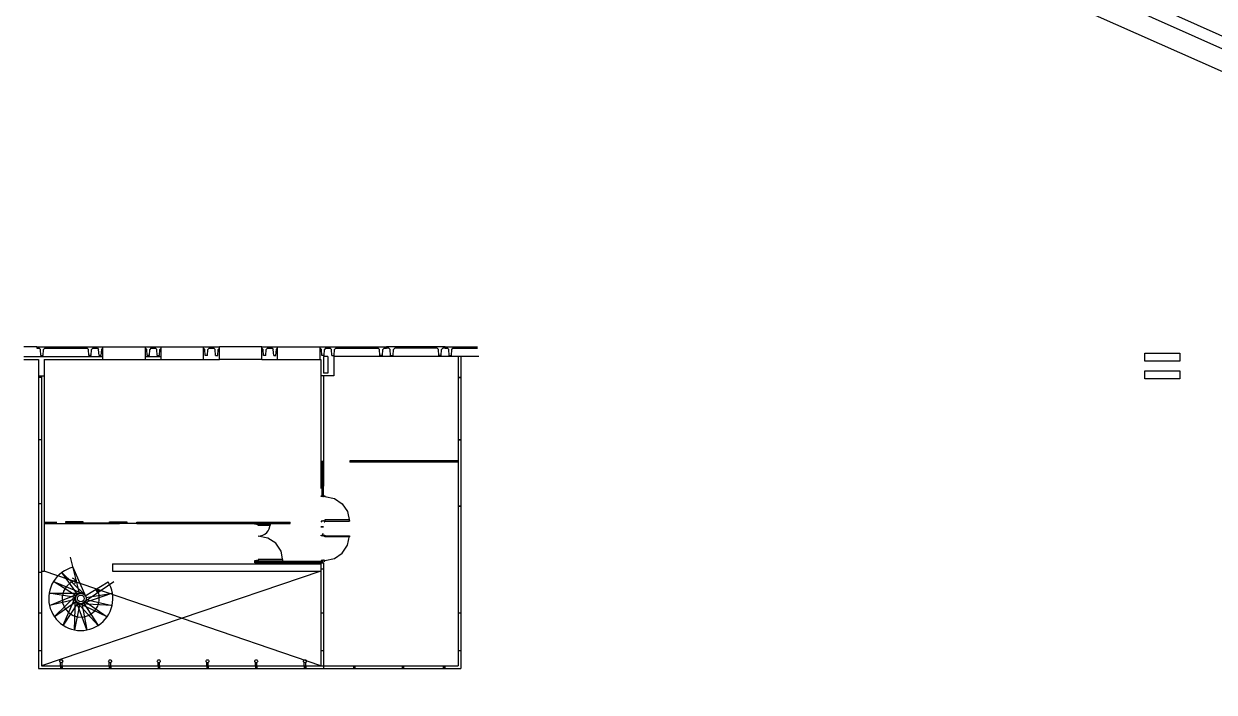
# Model space of a CAD drawing. Header units: metres. Extents: x 2 to 323, y -2 to 254.
# Drawn here: x 116.13 to 157.02, y 139.49 to 162.44 of the extents above; entities that cross this region are included whole.
import ezdxf

# ---------------------------------------------------------------- set-up
doc = ezdxf.new("R2010")
doc.units = ezdxf.units.M
for name, color, linetype in [('0-CARP', 7, 'Continuous'), ('0-MURO', 7, 'Continuous'), ('0-PROY', 7, 'Continuous'), ('C', 7, 'Continuous'), ('DOCKS', 7, 'Continuous'), ('PROY', 7, 'Continuous'), ('REFERENCIA', 7, 'Continuous'), ('VISTA', 7, 'Continuous')]:
    doc.layers.add(name, color=color, linetype=linetype)

msp = doc.modelspace()

# ---------------------------------------------------------------- linework, layer by layer
for p, q in [((126.71, 151.046), (126.79, 151.046)), ((130.465, 151.046), (130.385, 151.046)), ((130.735, 151.046), (130.815, 151.046)), ((118.039, 142.882), (117.726, 144.119)), ((117.976, 142.852), (117.431, 143.593)), ((117.433, 143.595), (118.211, 142.835)), ((117.816, 143.774), (118.251, 142.778)), ((117.928, 142.8), (117.145, 143.283)), ((117.146, 143.285), (118.153, 142.874)), ((118.171, 142.56), (119.223, 143.288)), ((118.239, 142.8), (119.024, 143.28)), ((117.904, 142.735), (116.996, 142.887)), ((116.997, 142.889), (118.084, 142.887)), ((117.007, 142.467), (118.015, 142.874)), ((117.176, 142.079), (117.957, 142.836)), ((117.176, 142.079), (117.957, 142.836)), ((117.478, 141.784), (117.917, 142.778)), ((117.869, 141.623), (117.901, 142.71)), ((119.172, 142.882), (118.142, 142.532)), ((118.264, 142.734), (119.171, 142.884)), ((117.906, 142.665), (117.008, 142.464)), ((117.934, 142.601), (117.177, 142.077)), ((117.984, 142.552), (117.48, 141.782)), ((117.984, 142.552), (117.48, 141.782)), ((118.048, 142.526), (117.871, 141.623)), ((118.291, 141.622), (117.913, 142.641)), ((118.683, 141.78), (117.949, 142.581)), ((118.987, 142.073), (118.005, 142.54)), ((119.159, 142.46), (118.073, 142.522)), ((118.118, 142.526), (118.294, 141.622)), ((118.183, 142.552), (118.685, 141.781)), ((118.233, 142.6), (118.989, 142.075)), ((118.262, 142.664), (119.159, 142.462))]:
    msp.add_line(p, q)
for points in [[(126.446, 146.226), (126.467, 146.226), (126.467, 146.205), (126.425, 146.205), (126.425, 146.194), (126.404, 146.194), (126.404, 146.205), (126.34, 146.205), (126.34, 146.226), (126.351, 146.226)], [(126.467, 146.205), (126.798, 146.138), (127.067, 145.956), (127.249, 145.686), (127.316, 145.356)], [(124.16, 145.276), (124.181, 145.276), (124.181, 145.255), (124.139, 145.255), (124.139, 145.244), (124.117, 145.244), (124.117, 145.255), (124.054, 145.255), (124.054, 145.276), (124.064, 145.276)], [(126.446, 145.335), (126.467, 145.335), (126.467, 145.356), (126.425, 145.356), (126.425, 145.367), (126.404, 145.367), (126.404, 145.356), (126.34, 145.356), (126.34, 145.335), (126.351, 145.335)], [(125.03, 143.997), (124.963, 144.328), (124.781, 144.598), (124.511, 144.779), (124.181, 144.846)], [(126.446, 144.881), (126.467, 144.881), (126.467, 144.86), (126.425, 144.86), (126.425, 144.849), (126.404, 144.849), (126.404, 144.86), (126.34, 144.86), (126.34, 144.881), (126.351, 144.881)], [(126.467, 144.011), (126.798, 144.078), (127.067, 144.26), (127.249, 144.53), (127.316, 144.86)], [(124.16, 143.976), (124.181, 143.976), (124.181, 143.997), (124.139, 143.997), (124.139, 144.008), (124.117, 144.008), (124.117, 143.997), (124.054, 143.997), (124.054, 143.976), (124.064, 143.976)], [(126.446, 143.99), (126.467, 143.99), (126.467, 144.011), (126.425, 144.011), (126.425, 144.022), (126.404, 144.022), (126.404, 144.011), (126.34, 144.011), (126.34, 143.99), (126.351, 143.99)], [(117.433, 143.595), (117.35, 143.528), (117.274, 143.453), (117.205, 143.371), (117.145, 143.283)], [(117.816, 143.774), (117.713, 143.743), (117.615, 143.702), (117.52, 143.652), (117.431, 143.593)], [(117.146, 143.285), (117.094, 143.191), (117.052, 143.093), (117.019, 142.991), (116.996, 142.887)], [(119.172, 142.882), (119.149, 142.987), (119.117, 143.088), (119.075, 143.187), (119.024, 143.28)], [(116.997, 142.889), (116.984, 142.783), (116.981, 142.676), (116.989, 142.57), (117.008, 142.464)], [(119.159, 142.46), (119.177, 142.565), (119.186, 142.671), (119.184, 142.778), (119.171, 142.884)], [(117.007, 142.467), (117.035, 142.364), (117.073, 142.264), (117.12, 142.168), (117.177, 142.077)], [(118.987, 142.073), (119.044, 142.164), (119.092, 142.259), (119.131, 142.359), (119.159, 142.462)], [(117.176, 142.079), (117.241, 141.994), (117.313, 141.916), (117.393, 141.845), (117.48, 141.782)], [(118.683, 141.78), (118.77, 141.842), (118.85, 141.913), (118.923, 141.99), (118.989, 142.075)], [(117.478, 141.784), (117.57, 141.729), (117.667, 141.684), (117.767, 141.649), (117.871, 141.623)], [(117.869, 141.623), (117.975, 141.608), (118.081, 141.602), (118.188, 141.607), (118.294, 141.622)], [(118.291, 141.622), (118.395, 141.647), (118.496, 141.682), (118.593, 141.727), (118.685, 141.781)]]:
    msp.add_lwpolyline(points)
for points in [[(124.181, 145.255), (124.59, 145.255), (124.59, 145.212), (124.181, 145.212), (124.181, 145.255)], [(126.467, 145.356), (127.316, 145.356), (127.316, 145.399), (126.467, 145.399), (126.467, 145.356)], [(126.467, 144.86), (127.316, 144.86), (127.316, 144.817), (126.467, 144.817), (126.467, 144.86)], [(124.181, 143.997), (125.03, 143.997), (125.03, 144.04), (124.181, 144.04), (124.181, 143.997)], [(118.266, 142.705), (118.252, 142.634), (118.213, 142.576), (118.155, 142.537), (118.084, 142.522), (118.013, 142.537), (117.955, 142.576), (117.915, 142.634), (117.901, 142.705), (117.915, 142.776), (117.955, 142.834), (118.013, 142.873), (118.084, 142.887), (118.155, 142.873), (118.213, 142.834), (118.252, 142.776), (118.266, 142.705)], [(118.266, 142.705), (118.252, 142.634), (118.213, 142.576), (118.155, 142.537), (118.084, 142.522), (118.013, 142.537), (117.955, 142.576), (117.915, 142.634), (117.901, 142.705), (117.915, 142.776), (117.955, 142.834), (118.013, 142.873), (118.084, 142.887), (118.155, 142.873), (118.213, 142.834), (118.252, 142.776), (118.266, 142.705)], [(118.266, 142.705), (118.252, 142.634), (118.213, 142.576), (118.155, 142.537), (118.084, 142.522), (118.013, 142.537), (117.955, 142.576), (117.915, 142.634), (117.901, 142.705), (117.915, 142.776), (117.955, 142.834), (118.013, 142.873), (118.084, 142.887), (118.155, 142.873), (118.213, 142.834), (118.252, 142.776), (118.266, 142.705)], [(118.266, 142.705), (118.252, 142.634), (118.213, 142.576), (118.155, 142.537), (118.084, 142.522), (118.013, 142.537), (117.955, 142.576), (117.915, 142.634), (117.901, 142.705), (117.915, 142.776), (117.955, 142.834), (118.013, 142.873), (118.084, 142.887), (118.155, 142.873), (118.213, 142.834), (118.252, 142.776), (118.266, 142.705)], [(118.266, 142.705), (118.252, 142.634), (118.213, 142.576), (118.155, 142.537), (118.084, 142.522), (118.013, 142.537), (117.955, 142.576), (117.915, 142.634), (117.901, 142.705), (117.915, 142.776), (117.955, 142.834), (118.013, 142.873), (118.084, 142.887), (118.155, 142.873), (118.213, 142.834), (118.252, 142.776), (118.266, 142.705)], [(118.266, 142.705), (118.252, 142.634), (118.213, 142.576), (118.155, 142.537), (118.084, 142.522), (118.013, 142.537), (117.955, 142.576), (117.915, 142.634), (117.901, 142.705), (117.915, 142.776), (117.955, 142.834), (118.013, 142.873), (118.084, 142.887), (118.155, 142.873), (118.213, 142.834), (118.252, 142.776), (118.266, 142.705)], [(118.266, 142.705), (118.252, 142.634), (118.213, 142.576), (118.155, 142.537), (118.084, 142.522), (118.013, 142.537), (117.955, 142.576), (117.915, 142.634), (117.901, 142.705), (117.915, 142.776), (117.955, 142.834), (118.013, 142.873), (118.084, 142.887), (118.155, 142.873), (118.213, 142.834), (118.252, 142.776), (118.266, 142.705)], [(118.266, 142.705), (118.252, 142.634), (118.213, 142.576), (118.155, 142.537), (118.084, 142.522), (118.013, 142.537), (117.955, 142.576), (117.915, 142.634), (117.901, 142.705), (117.915, 142.776), (117.955, 142.834), (118.013, 142.873), (118.084, 142.887), (118.155, 142.873), (118.213, 142.834), (118.252, 142.776), (118.266, 142.705)], [(118.266, 142.705), (118.252, 142.634), (118.213, 142.576), (118.155, 142.537), (118.084, 142.522), (118.013, 142.537), (117.955, 142.576), (117.915, 142.634), (117.901, 142.705), (117.915, 142.776), (117.955, 142.834), (118.013, 142.873), (118.084, 142.887), (118.155, 142.873), (118.213, 142.834), (118.252, 142.776), (118.266, 142.705)], [(118.266, 142.705), (118.252, 142.634), (118.213, 142.576), (118.155, 142.537), (118.084, 142.522), (118.013, 142.537), (117.955, 142.576), (117.915, 142.634), (117.901, 142.705), (117.915, 142.776), (117.955, 142.834), (118.013, 142.873), (118.084, 142.887), (118.155, 142.873), (118.213, 142.834), (118.252, 142.776), (118.266, 142.705)], [(118.266, 142.705), (118.252, 142.634), (118.213, 142.576), (118.155, 142.537), (118.084, 142.522), (118.013, 142.537), (117.955, 142.576), (117.915, 142.634), (117.901, 142.705), (117.915, 142.776), (117.955, 142.834), (118.013, 142.873), (118.084, 142.887), (118.155, 142.873), (118.213, 142.834), (118.252, 142.776), (118.266, 142.705)], [(118.266, 142.705), (118.252, 142.634), (118.213, 142.576), (118.155, 142.537), (118.084, 142.522), (118.013, 142.537), (117.955, 142.576), (117.915, 142.634), (117.901, 142.705), (117.915, 142.776), (117.955, 142.834), (118.013, 142.873), (118.084, 142.887), (118.155, 142.873), (118.213, 142.834), (118.252, 142.776), (118.266, 142.705)], [(118.266, 142.705), (118.252, 142.634), (118.213, 142.576), (118.155, 142.537), (118.084, 142.522), (118.013, 142.537), (117.955, 142.576), (117.915, 142.634), (117.901, 142.705), (117.915, 142.776), (117.955, 142.834), (118.013, 142.873), (118.084, 142.887), (118.155, 142.873), (118.213, 142.834), (118.252, 142.776), (118.266, 142.705)], [(118.266, 142.705), (118.252, 142.634), (118.213, 142.576), (118.155, 142.537), (118.084, 142.522), (118.013, 142.537), (117.955, 142.576), (117.915, 142.634), (117.901, 142.705), (117.915, 142.776), (117.955, 142.834), (118.013, 142.873), (118.084, 142.887), (118.155, 142.873), (118.213, 142.834), (118.252, 142.776), (118.266, 142.705)], [(118.266, 142.705), (118.252, 142.634), (118.213, 142.576), (118.155, 142.537), (118.084, 142.522), (118.013, 142.537), (117.955, 142.576), (117.915, 142.634), (117.901, 142.705), (117.915, 142.776), (117.955, 142.834), (118.013, 142.873), (118.084, 142.887), (118.155, 142.873), (118.213, 142.834), (118.252, 142.776), (118.266, 142.705)], [(118.201, 142.705), (118.192, 142.659), (118.167, 142.622), (118.129, 142.596), (118.084, 142.587), (118.038, 142.596), (118.001, 142.622), (117.975, 142.659), (117.966, 142.705), (117.975, 142.75), (118.001, 142.788), (118.038, 142.813), (118.084, 142.822), (118.129, 142.813), (118.167, 142.788), (118.192, 142.75), (118.201, 142.705)], [(118.201, 142.705), (118.192, 142.659), (118.167, 142.622), (118.129, 142.596), (118.084, 142.587), (118.038, 142.596), (118.001, 142.622), (117.975, 142.659), (117.966, 142.705), (117.975, 142.75), (118.001, 142.788), (118.038, 142.813), (118.084, 142.822), (118.129, 142.813), (118.167, 142.788), (118.192, 142.75), (118.201, 142.705)], [(118.201, 142.705), (118.192, 142.659), (118.167, 142.622), (118.129, 142.596), (118.084, 142.587), (118.038, 142.596), (118.001, 142.622), (117.975, 142.659), (117.966, 142.705), (117.975, 142.75), (118.001, 142.788), (118.038, 142.813), (118.084, 142.822), (118.129, 142.813), (118.167, 142.788), (118.192, 142.75), (118.201, 142.705)], [(118.201, 142.705), (118.192, 142.659), (118.167, 142.622), (118.129, 142.596), (118.084, 142.587), (118.038, 142.596), (118.001, 142.622), (117.975, 142.659), (117.966, 142.705), (117.975, 142.75), (118.001, 142.788), (118.038, 142.813), (118.084, 142.822), (118.129, 142.813), (118.167, 142.788), (118.192, 142.75), (118.201, 142.705)], [(118.201, 142.705), (118.192, 142.659), (118.167, 142.622), (118.129, 142.596), (118.084, 142.587), (118.038, 142.596), (118.001, 142.622), (117.975, 142.659), (117.966, 142.705), (117.975, 142.75), (118.001, 142.788), (118.038, 142.813), (118.084, 142.822), (118.129, 142.813), (118.167, 142.788), (118.192, 142.75), (118.201, 142.705)], [(118.201, 142.705), (118.192, 142.659), (118.167, 142.622), (118.129, 142.596), (118.084, 142.587), (118.038, 142.596), (118.001, 142.622), (117.975, 142.659), (117.966, 142.705), (117.975, 142.75), (118.001, 142.788), (118.038, 142.813), (118.084, 142.822), (118.129, 142.813), (118.167, 142.788), (118.192, 142.75), (118.201, 142.705)], [(118.201, 142.705), (118.192, 142.659), (118.167, 142.622), (118.129, 142.596), (118.084, 142.587), (118.038, 142.596), (118.001, 142.622), (117.975, 142.659), (117.966, 142.705), (117.975, 142.75), (118.001, 142.788), (118.038, 142.813), (118.084, 142.822), (118.129, 142.813), (118.167, 142.788), (118.192, 142.75), (118.201, 142.705)], [(118.201, 142.705), (118.192, 142.659), (118.167, 142.622), (118.129, 142.596), (118.084, 142.587), (118.038, 142.596), (118.001, 142.622), (117.975, 142.659), (117.966, 142.705), (117.975, 142.75), (118.001, 142.788), (118.038, 142.813), (118.084, 142.822), (118.129, 142.813), (118.167, 142.788), (118.192, 142.75), (118.201, 142.705)], [(118.201, 142.705), (118.192, 142.659), (118.167, 142.622), (118.129, 142.596), (118.084, 142.587), (118.038, 142.596), (118.001, 142.622), (117.975, 142.659), (117.966, 142.705), (117.975, 142.75), (118.001, 142.788), (118.038, 142.813), (118.084, 142.822), (118.129, 142.813), (118.167, 142.788), (118.192, 142.75), (118.201, 142.705)], [(118.201, 142.705), (118.192, 142.659), (118.167, 142.622), (118.129, 142.596), (118.084, 142.587), (118.038, 142.596), (118.001, 142.622), (117.975, 142.659), (117.966, 142.705), (117.975, 142.75), (118.001, 142.788), (118.038, 142.813), (118.084, 142.822), (118.129, 142.813), (118.167, 142.788), (118.192, 142.75), (118.201, 142.705)], [(118.201, 142.705), (118.192, 142.659), (118.167, 142.622), (118.129, 142.596), (118.084, 142.587), (118.038, 142.596), (118.001, 142.622), (117.975, 142.659), (117.966, 142.705), (117.975, 142.75), (118.001, 142.788), (118.038, 142.813), (118.084, 142.822), (118.129, 142.813), (118.167, 142.788), (118.192, 142.75), (118.201, 142.705)], [(118.201, 142.705), (118.192, 142.659), (118.167, 142.622), (118.129, 142.596), (118.084, 142.587), (118.038, 142.596), (118.001, 142.622), (117.975, 142.659), (117.966, 142.705), (117.975, 142.75), (118.001, 142.788), (118.038, 142.813), (118.084, 142.822), (118.129, 142.813), (118.167, 142.788), (118.192, 142.75), (118.201, 142.705)], [(118.201, 142.705), (118.192, 142.659), (118.167, 142.622), (118.129, 142.596), (118.084, 142.587), (118.038, 142.596), (118.001, 142.622), (117.975, 142.659), (117.966, 142.705), (117.975, 142.75), (118.001, 142.788), (118.038, 142.813), (118.084, 142.822), (118.129, 142.813), (118.167, 142.788), (118.192, 142.75), (118.201, 142.705)], [(118.201, 142.705), (118.192, 142.659), (118.167, 142.622), (118.129, 142.596), (118.084, 142.587), (118.038, 142.596), (118.001, 142.622), (117.975, 142.659), (117.966, 142.705), (117.975, 142.75), (118.001, 142.788), (118.038, 142.813), (118.084, 142.822), (118.129, 142.813), (118.167, 142.788), (118.192, 142.75), (118.201, 142.705)], [(118.201, 142.705), (118.192, 142.659), (118.167, 142.622), (118.129, 142.596), (118.084, 142.587), (118.038, 142.596), (118.001, 142.622), (117.975, 142.659), (117.966, 142.705), (117.975, 142.75), (118.001, 142.788), (118.038, 142.813), (118.084, 142.822), (118.129, 142.813), (118.167, 142.788), (118.192, 142.75), (118.201, 142.705)]]:
    msp.add_lwpolyline(points, close=True)
at = {"layer": '0-CARP'}
for p, q in [((118.845, 151.346), (120.305, 151.346)), ((120.845, 151.346), (122.305, 151.346)), ((124.305, 151.346), (122.845, 151.346)), ((124.845, 151.346), (126.305, 151.346)), ((118.845, 150.916), (120.305, 150.916)), ((120.845, 150.916), (122.305, 150.916)), ((124.305, 150.916), (122.845, 150.916)), ((124.845, 150.916), (126.305, 150.916)), ((131.045, 151.016), (131.045, 140.396)), ((131.145, 151.016), (131.145, 140.296)), ((116.631, 150.346), (116.631, 140.296)), ((116.731, 150.296), (116.631, 150.296)), ((116.731, 150.346), (116.731, 140.396)), ((116.831, 150.346), (116.831, 143.646)), ((131.145, 150.296), (131.045, 150.296)), ((131.045, 150.296), (131.145, 150.296)), ((116.731, 148.146), (116.631, 148.146)), ((131.145, 148.146), (131.045, 148.146)), ((131.045, 148.146), (131.145, 148.146)), ((126.375, 146.226), (126.375, 147.434)), ((126.425, 146.226), (126.425, 147.434)), ((127.325, 147.434), (127.325, 147.384)), ((131.05, 147.434), (127.325, 147.434)), ((131.05, 147.384), (127.325, 147.384)), ((126.375, 146.226), (126.425, 146.226)), ((116.731, 145.949), (116.631, 145.949)), ((131.145, 145.871), (131.045, 145.871)), ((131.045, 145.871), (131.145, 145.871)), ((116.831, 145.326), (117.265, 145.326)), ((116.831, 145.276), (117.265, 145.276)), ((117.865, 145.301), (119.414, 145.301)), ((117.865, 145.277), (117.865, 145.301)), ((117.865, 145.277), (119.414, 145.277)), ((119.414, 145.277), (119.414, 145.301)), ((120.014, 145.276), (120.014, 145.326)), ((120.014, 145.326), (125.275, 145.326)), ((120.014, 145.276), (124.054, 145.276)), ((124.054, 145.276), (125.275, 145.276)), ((125.275, 145.276), (125.275, 145.326)), ((126.425, 145.165), (126.325, 145.165)), ((126.325, 145.165), (126.425, 145.165)), ((126.375, 144.926), (126.425, 144.926)), ((126.375, 144.876), (126.425, 144.876)), ((126.325, 143.976), (126.425, 143.976)), ((116.731, 143.596), (116.631, 143.596)), ((116.731, 143.646), (116.831, 143.646)), ((126.325, 143.926), (126.325, 140.396)), ((126.325, 143.926), (126.425, 143.926)), ((126.425, 143.926), (126.325, 143.926)), ((126.425, 143.926), (126.325, 143.926)), ((126.325, 143.926), (126.425, 143.926)), ((126.325, 143.726), (126.425, 143.726)), ((126.425, 143.926), (126.425, 140.296)), ((116.731, 142.202), (116.631, 142.202)), ((126.425, 142.202), (126.325, 142.202)), ((131.145, 142.202), (131.045, 142.202)), ((116.731, 140.911), (116.631, 140.911)), ((126.425, 140.911), (126.325, 140.911)), ((131.145, 140.911), (131.045, 140.911)), ((116.631, 140.296), (131.145, 140.296)), ((116.731, 140.396), (131.045, 140.396)), ((117.39, 140.396), (117.39, 140.503)), ((117.39, 140.396), (117.39, 140.296)), ((117.415, 140.396), (117.415, 140.296)), ((117.44, 140.396), (117.44, 140.503)), ((117.44, 140.396), (117.44, 140.296)), ((119.064, 140.396), (119.064, 140.503)), ((119.064, 140.396), (119.064, 140.296)), ((119.089, 140.396), (119.089, 140.296)), ((119.114, 140.396), (119.114, 140.503)), ((119.114, 140.396), (119.114, 140.296)), ((120.738, 140.396), (120.738, 140.503)), ((120.738, 140.396), (120.738, 140.296)), ((120.763, 140.396), (120.763, 140.296)), ((120.788, 140.396), (120.788, 140.503)), ((120.788, 140.396), (120.788, 140.296)), ((122.412, 140.396), (122.412, 140.503)), ((122.412, 140.396), (122.412, 140.296)), ((122.437, 140.396), (122.437, 140.296)), ((122.462, 140.396), (122.462, 140.503)), ((122.462, 140.396), (122.462, 140.296)), ((124.086, 140.396), (124.086, 140.503)), ((124.086, 140.396), (124.086, 140.296)), ((124.111, 140.396), (124.111, 140.296)), ((124.136, 140.396), (124.136, 140.503)), ((124.136, 140.396), (124.136, 140.296)), ((125.759, 140.396), (125.759, 140.296)), ((125.76, 140.396), (125.76, 140.503)), ((125.76, 140.396), (125.76, 140.296)), ((125.76, 140.396), (125.76, 140.296)), ((125.785, 140.396), (125.785, 140.296)), ((125.785, 140.396), (125.785, 140.296)), ((125.81, 140.396), (125.81, 140.503)), ((125.81, 140.396), (125.81, 140.296)), ((125.81, 140.396), (125.81, 140.296)), ((127.447, 140.396), (127.447, 140.296)), ((127.472, 140.396), (127.472, 140.296)), ((127.497, 140.396), (127.497, 140.296)), ((129.12, 140.396), (129.12, 140.296)), ((129.121, 140.396), (129.121, 140.296)), ((129.121, 140.396), (129.121, 140.296)), ((129.146, 140.396), (129.146, 140.296)), ((129.146, 140.396), (129.146, 140.296)), ((129.171, 140.396), (129.171, 140.296)), ((129.171, 140.396), (129.171, 140.296)), ((130.533, 140.396), (130.533, 140.296)), ((130.534, 140.396), (130.534, 140.296)), ((130.534, 140.396), (130.534, 140.296)), ((130.559, 140.396), (130.559, 140.296)), ((130.559, 140.396), (130.559, 140.296)), ((130.584, 140.396), (130.584, 140.296)), ((130.584, 140.396), (130.584, 140.296))]:
    msp.add_line(p, q, dxfattribs=at)
for points in [[(117.561, 145.308), (118.161, 145.308), (118.161, 145.333), (117.561, 145.333), (117.561, 145.308)], [(119.669, 145.308), (119.069, 145.308), (119.069, 145.333), (119.669, 145.333), (119.669, 145.308)], [(117.465, 140.546), (117.461, 140.527), (117.451, 140.511), (117.435, 140.5), (117.415, 140.496), (117.396, 140.5), (117.38, 140.511), (117.369, 140.527), (117.365, 140.546), (117.369, 140.566), (117.38, 140.582), (117.396, 140.592), (117.415, 140.596), (117.435, 140.592), (117.451, 140.582), (117.461, 140.566), (117.465, 140.546)], [(119.139, 140.546), (119.135, 140.527), (119.125, 140.511), (119.109, 140.5), (119.089, 140.496), (119.07, 140.5), (119.054, 140.511), (119.043, 140.527), (119.039, 140.546), (119.043, 140.566), (119.054, 140.582), (119.07, 140.592), (119.089, 140.596), (119.109, 140.592), (119.125, 140.582), (119.135, 140.566), (119.139, 140.546)], [(120.813, 140.546), (120.809, 140.527), (120.799, 140.511), (120.783, 140.5), (120.763, 140.496), (120.744, 140.5), (120.728, 140.511), (120.717, 140.527), (120.713, 140.546), (120.717, 140.566), (120.728, 140.582), (120.744, 140.592), (120.763, 140.596), (120.783, 140.592), (120.799, 140.582), (120.809, 140.566), (120.813, 140.546)], [(122.487, 140.546), (122.483, 140.527), (122.473, 140.511), (122.457, 140.5), (122.437, 140.496), (122.418, 140.5), (122.402, 140.511), (122.391, 140.527), (122.387, 140.546), (122.391, 140.566), (122.402, 140.582), (122.418, 140.592), (122.437, 140.596), (122.457, 140.592), (122.473, 140.582), (122.483, 140.566), (122.487, 140.546)], [(124.161, 140.546), (124.157, 140.527), (124.147, 140.511), (124.131, 140.5), (124.111, 140.496), (124.092, 140.5), (124.076, 140.511), (124.065, 140.527), (124.061, 140.546), (124.065, 140.566), (124.076, 140.582), (124.092, 140.592), (124.111, 140.596), (124.131, 140.592), (124.147, 140.582), (124.157, 140.566), (124.161, 140.546)], [(125.835, 140.546), (125.831, 140.527), (125.821, 140.511), (125.805, 140.5), (125.785, 140.496), (125.766, 140.5), (125.75, 140.511), (125.739, 140.527), (125.735, 140.546), (125.739, 140.566), (125.75, 140.582), (125.766, 140.592), (125.785, 140.596), (125.805, 140.592), (125.821, 140.582), (125.831, 140.566), (125.835, 140.546)]]:
    msp.add_lwpolyline(points, close=True, dxfattribs=at)
at = {"layer": '0-MURO'}
for p, q in [((116.575, 151.346), (116.132, 151.346)), ((116.575, 151.346), (116.575, 151.296)), ((116.575, 151.346), (118.305, 151.346)), ((118.305, 151.346), (118.575, 151.346)), ((118.575, 151.346), (118.845, 151.346)), ((118.575, 151.346), (118.575, 151.296)), ((118.575, 151.346), (118.575, 151.296)), ((118.575, 151.346), (118.575, 151.296)), ((118.845, 150.916), (118.845, 151.346)), ((120.305, 151.346), (120.575, 151.346)), ((120.305, 150.916), (120.305, 151.346)), ((120.575, 151.346), (120.575, 151.296)), ((120.575, 151.346), (120.575, 151.296)), ((120.575, 151.346), (120.575, 151.296)), ((120.575, 151.346), (120.845, 151.346)), ((120.845, 150.916), (120.845, 151.346)), ((122.305, 151.346), (122.575, 151.346)), ((122.305, 150.916), (122.305, 151.346)), ((122.575, 151.346), (122.845, 151.346)), ((122.575, 151.346), (122.575, 151.296)), ((122.575, 151.346), (122.575, 151.296)), ((122.845, 150.916), (122.845, 151.346)), ((124.305, 151.346), (124.575, 151.346)), ((124.305, 150.916), (124.305, 151.346)), ((124.575, 151.346), (124.575, 151.296)), ((124.575, 151.346), (124.845, 151.346)), ((124.575, 151.346), (124.575, 151.296)), ((124.845, 150.916), (124.845, 151.346)), ((126.305, 150.916), (126.305, 151.346)), ((126.305, 151.346), (126.575, 151.346)), ((126.575, 151.346), (126.845, 151.346)), ((126.575, 151.346), (126.575, 151.296)), ((126.575, 151.346), (126.575, 151.296)), ((126.845, 151.346), (128.588, 151.346)), ((130.33, 151.346), (128.588, 151.346)), ((128.588, 151.346), (128.588, 151.296)), ((128.588, 151.346), (128.588, 151.296)), ((130.6, 151.346), (130.33, 151.346)), ((130.6, 151.346), (130.87, 151.346)), ((130.6, 151.346), (130.6, 151.296)), ((130.6, 151.346), (130.6, 151.296)), ((130.6, 151.346), (130.6, 151.296)), ((130.6, 151.346), (130.6, 151.296)), ((130.87, 151.346), (131.717, 151.346)), ((116.127, 151.016), (118.845, 151.016)), ((116.127, 150.916), (116.631, 150.916)), ((116.575, 151.296), (116.655, 151.296)), ((116.631, 150.916), (116.631, 150.346)), ((116.655, 151.296), (116.698, 151.256)), ((116.71, 151.046), (116.698, 151.256)), ((116.71, 151.046), (116.79, 151.046)), ((116.79, 151.046), (116.803, 151.256)), ((116.803, 151.256), (116.845, 151.296)), ((116.831, 150.916), (116.831, 150.346)), ((116.831, 150.916), (118.845, 150.916)), ((116.845, 151.296), (118.305, 151.296)), ((118.348, 151.256), (118.305, 151.296)), ((118.36, 151.046), (118.348, 151.256)), ((118.44, 151.046), (118.36, 151.046)), ((118.44, 151.046), (118.453, 151.256)), ((118.495, 151.296), (118.453, 151.256)), ((118.495, 151.296), (118.575, 151.296)), ((118.575, 151.296), (118.655, 151.296)), ((118.655, 151.296), (118.698, 151.256)), ((118.71, 151.046), (118.698, 151.256)), ((118.71, 151.046), (118.79, 151.046)), ((118.79, 151.046), (118.803, 151.256)), ((118.803, 151.256), (118.845, 151.296)), ((120.348, 151.256), (120.305, 151.296)), ((120.305, 151.016), (120.845, 151.016)), ((120.305, 150.916), (120.845, 150.916)), ((120.36, 151.046), (120.348, 151.256)), ((120.44, 151.046), (120.36, 151.046)), ((120.44, 151.046), (120.453, 151.256)), ((120.495, 151.296), (120.453, 151.256)), ((120.495, 151.296), (120.575, 151.296)), ((120.575, 151.296), (120.655, 151.296)), ((120.655, 151.296), (120.698, 151.256)), ((120.71, 151.046), (120.698, 151.256)), ((120.71, 151.046), (120.79, 151.046)), ((120.79, 151.046), (120.803, 151.256)), ((120.803, 151.256), (120.845, 151.296)), ((122.348, 151.256), (122.305, 151.296)), ((122.305, 150.916), (122.845, 150.916)), ((122.36, 151.046), (122.348, 151.256)), ((122.44, 151.046), (122.36, 151.046)), ((122.44, 151.046), (122.453, 151.256)), ((122.495, 151.296), (122.453, 151.256)), ((122.495, 151.296), (122.575, 151.296)), ((122.575, 151.296), (122.655, 151.296)), ((122.655, 151.296), (122.698, 151.256)), ((122.71, 151.046), (122.698, 151.256)), ((122.71, 151.046), (122.79, 151.046)), ((122.79, 151.046), (122.803, 151.256)), ((122.803, 151.256), (122.845, 151.296)), ((124.348, 151.256), (124.305, 151.296)), ((124.305, 150.916), (124.845, 150.916)), ((124.36, 151.046), (124.348, 151.256)), ((124.44, 151.046), (124.36, 151.046)), ((124.44, 151.046), (124.453, 151.256)), ((124.495, 151.296), (124.453, 151.256)), ((124.495, 151.296), (124.575, 151.296)), ((124.575, 151.296), (124.655, 151.296)), ((124.655, 151.296), (124.698, 151.256)), ((124.71, 151.046), (124.698, 151.256)), ((124.71, 151.046), (124.79, 151.046)), ((124.79, 151.046), (124.803, 151.256)), ((124.803, 151.256), (124.845, 151.296)), ((126.348, 151.256), (126.305, 151.296)), ((126.305, 150.916), (126.325, 150.916)), ((126.305, 150.916), (126.325, 150.916)), ((126.325, 150.916), (126.325, 150.346)), ((126.36, 151.046), (126.348, 151.256)), ((126.44, 151.046), (126.36, 151.046)), ((126.575, 151.016), (126.425, 151.016)), ((126.425, 151.016), (126.425, 150.446)), ((126.44, 151.046), (126.453, 151.256)), ((126.495, 151.296), (126.453, 151.256)), ((126.495, 151.296), (126.575, 151.296)), ((126.575, 151.296), (126.655, 151.296)), ((126.575, 151.016), (126.575, 150.446)), ((126.655, 151.296), (126.698, 151.256)), ((126.71, 151.046), (126.698, 151.256)), ((126.775, 151.016), (126.775, 150.346)), ((131.757, 151.016), (126.775, 151.016)), ((126.79, 151.046), (126.803, 151.256)), ((126.803, 151.256), (126.845, 151.296)), ((126.845, 151.296), (128.305, 151.296)), ((128.348, 151.256), (128.305, 151.296)), ((128.36, 151.046), (128.348, 151.256)), ((128.453, 151.046), (128.36, 151.046)), ((128.453, 151.046), (128.465, 151.256)), ((128.508, 151.296), (128.465, 151.256)), ((128.508, 151.296), (128.588, 151.296)), ((128.668, 151.296), (128.588, 151.296)), ((128.668, 151.296), (128.71, 151.256)), ((128.723, 151.046), (128.71, 151.256)), ((128.723, 151.046), (128.815, 151.046)), ((128.815, 151.046), (128.827, 151.256)), ((128.827, 151.256), (128.87, 151.296)), ((130.33, 151.296), (128.87, 151.296)), ((130.372, 151.256), (130.33, 151.296)), ((130.385, 151.046), (130.372, 151.256)), ((130.465, 151.046), (130.477, 151.256)), ((130.52, 151.296), (130.477, 151.256)), ((130.6, 151.296), (130.52, 151.296)), ((130.6, 151.296), (130.68, 151.296)), ((130.68, 151.296), (130.722, 151.256)), ((130.735, 151.046), (130.722, 151.256)), ((130.815, 151.046), (130.827, 151.256)), ((130.827, 151.256), (130.87, 151.296)), ((130.87, 151.296), (131.717, 151.296)), ((116.631, 150.346), (116.831, 150.346)), ((126.775, 150.346), (126.325, 150.346)), ((126.575, 150.446), (126.425, 150.446))]:
    msp.add_line(p, q, dxfattribs=at)
at = {"layer": '0-PROY'}
for p, q in [((126.325, 150.346), (126.325, 146.484)), ((126.425, 150.346), (126.425, 146.563))]:
    msp.add_line(p, q, dxfattribs=at)
at = {"layer": 'C'}
msp.add_lwpolyline([(124.181, 144.846), (124.261, 144.854), (124.337, 144.877), (124.408, 144.915), (124.47, 144.966), (124.521, 145.028), (124.559, 145.098), (124.582, 145.175), (124.59, 145.255)], dxfattribs=at)
at = {"layer": 'DOCKS'}
for p, q in [((126.325, 143.976), (124.064, 143.976)), ((124.064, 143.926), (124.064, 143.976)), ((126.325, 143.926), (124.064, 143.926))]:
    msp.add_line(p, q, dxfattribs=at)
at = {"layer": 'PROY'}
for p, q in [((117.215, 145.276), (117.865, 145.277)), ((120.014, 145.276), (119.414, 145.277))]:
    msp.add_line(p, q, dxfattribs=at)
at = {"layer": 'REFERENCIA'}
for p, q in [((314.76, 91.435), (128.698, 174.827)), ((314.596, 91.07), (128.468, 174.492)), ((309.643, 93.303), (137.75, 169.459)), ((309.643, 93.303), (137.75, 169.459))]:
    msp.add_line(p, q, dxfattribs=at)
for points in [[(155.841, 150.852), (154.64, 150.852), (154.64, 151.132), (155.841, 151.132), (155.841, 150.852)], [(155.841, 150.244), (154.64, 150.244), (154.64, 150.524), (155.841, 150.524), (155.841, 150.244)]]:
    msp.add_lwpolyline(points, close=True, dxfattribs=at)
at = {"layer": 'VISTA'}
for p, q in [((126.325, 143.646), (116.731, 140.396)), ((126.325, 140.396), (116.831, 143.646)), ((119.168, 143.896), (119.168, 143.646)), ((119.168, 143.896), (126.325, 143.896)), ((119.168, 143.646), (126.325, 143.646)), ((117.926, 143.328), (117.805, 143.396)), ((117.926, 143.328), (117.874, 143.21))]:
    msp.add_line(p, q, dxfattribs=at)
for points in [[(117.926, 143.328), (117.742, 143.249), (117.593, 143.12), (117.491, 142.953), (117.443, 142.758), (117.458, 142.557), (117.532, 142.375), (117.657, 142.224), (117.826, 142.116), (118.02, 142.065), (118.216, 142.076), (118.4, 142.145), (118.557, 142.27), (118.668, 142.438), (118.721, 142.627), (118.715, 142.823), (118.648, 143.012)], [(118.653, 142.901), (118.644, 142.924), (118.635, 142.947), (118.625, 142.969), (118.614, 142.99)], [(118.721, 142.925), (118.711, 142.952), (118.7, 142.978), (118.688, 143.004), (118.675, 143.029)]]:
    msp.add_lwpolyline(points, dxfattribs=at)

doc.saveas('drawing.dxf')
